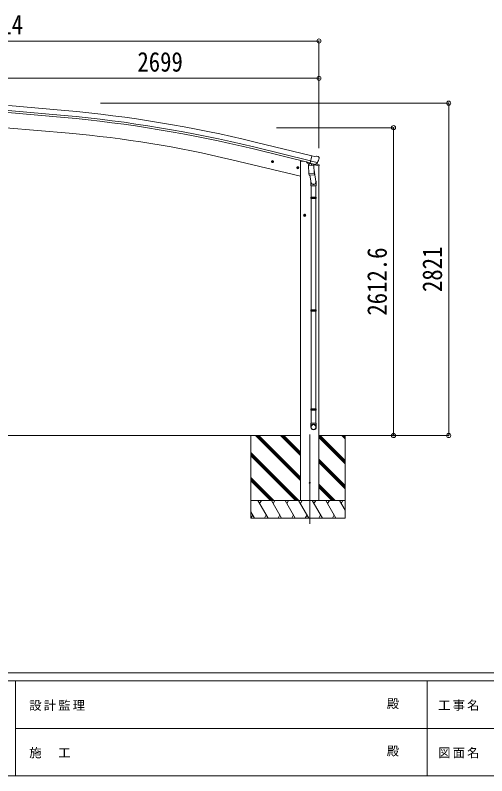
# Model space of a CAD drawing. Units: millimetres at full size. Extents: x -9783 to 33754, y -10064 to 6752.
# Drawn here: x -3971 to 36, y -6828 to -373 of the extents above; entities that cross this region are included whole.
import ezdxf
from ezdxf.enums import TextEntityAlignment as Align

# ---------------------------------------------------------------- set-up
doc = ezdxf.new("R2010")
doc.units = ezdxf.units.MM
doc.header["$LTSCALE"] = 35
doc.header["$PDMODE"] = 32
doc.header["$PDSIZE"] = 35
for name, color, linetype, lineweight in [('0-0_0', 7, 'Continuous', 9), ('0-1_本体', 4, 'Continuous', 9), ('0-2_部品', 7, 'Continuous', 9), ('0-8_PARTS2', 2, 'Continuous', 9), ('0-A_寸法', 6, 'Continuous', 9), ('F-0_240', 7, 'Continuous', 9)]:
    doc.layers.add(name, color=color, linetype=linetype, lineweight=lineweight)
doc.styles.add('ＭＳ ゴシック', font='')
doc.styles.get('ＭＳ ゴシック').set_extended_font_data('MS Gothic')

msp = doc.modelspace()

# ---------------------------------------------------------------- linework, layer by layer
at = {"layer": '0-0_0', "color": 6}
for p, q in [((-287.27, -3940.49), (-287.27, -1119.49)), ((-756.28, -1327.89), (-756.28, -3940.49))]:
    msp.add_line(p, q, dxfattribs=at)
at = {"layer": '0-0_0'}
for p, q in [((-6648.86, -3940.49), (-1545.61, -3940.49)), ((-1967.86, -3940.49), (-1967.86, -4640.49)), ((-1545.61, -4322.76), (-1927.88, -3940.49)), ((-1545.61, -4308.61), (-1913.73, -3940.49)), ((-1545.61, -4294.47), (-1899.59, -3940.49)), ((-1545.61, -4110.63), (-1715.74, -3940.49)), ((-1545.61, -4096.48), (-1701.6, -3940.49)), ((-1545.61, -4082.34), (-1687.46, -3940.49)), ((-793.78, -3940.49), (-1390.11, -3940.49)), ((-1167.86, -4165.86), (-1390.11, -3943.62)), ((-1167.86, -4180.01), (-1390.11, -3957.76)), ((-1167.86, -4151.72), (-1379.09, -3940.49)), ((-1167.86, -3967.88), (-1195.24, -3940.49)), ((-1167.86, -3953.73), (-1181.1, -3940.49)), ((-1167.86, -3940.49), (-1167.86, -4640.49)), ((-1561.72, -4490.49), (-1967.86, -4084.36)), ((-1575.86, -4490.49), (-1967.86, -4098.5)), ((-1590.01, -4490.49), (-1967.86, -4112.64)), ((-1167.86, -4363.85), (-1390.11, -4141.61)), ((-1167.86, -4378), (-1390.11, -4155.75)), ((-1167.86, -4392.14), (-1390.11, -4169.89)), ((-1773.85, -4490.49), (-1967.86, -4296.49)), ((-1788, -4490.49), (-1967.86, -4310.63)), ((-1802.14, -4490.49), (-1967.86, -4324.77)), ((-1253.35, -4490.49), (-1390.11, -4353.74)), ((-1267.5, -4490.49), (-1390.11, -4367.88)), ((-1281.64, -4490.49), (-1390.11, -4382.02)), ((-1967.86, -4490.49), (-1167.86, -4490.49)), ((-1822.48, -4640.49), (-1909.08, -4490.49)), ((-1894.08, -4516.48), (-1879.08, -4490.49)), ((-1707.01, -4640.49), (-1793.61, -4490.49)), ((-1763.61, -4490.49), (-1778.61, -4516.48)), ((-1591.54, -4640.49), (-1678.14, -4490.49)), ((-1663.14, -4516.48), (-1648.14, -4490.49)), ((-1476.07, -4640.49), (-1562.67, -4490.49)), ((-1547.67, -4516.48), (-1532.67, -4490.49)), ((-1360.6, -4640.49), (-1447.2, -4490.49)), ((-1432.2, -4516.48), (-1417.2, -4490.49)), ((-1245.13, -4640.49), (-1331.73, -4490.49)), ((-1316.73, -4516.48), (-1301.73, -4490.49)), ((-1167.86, -4574.33), (-1216.26, -4490.49)), ((-1201.26, -4516.48), (-1186.26, -4490.49)), ((-1952.95, -4614.52), (-1967.95, -4640.49)), ((-1937.95, -4640.49), (-1967.86, -4588.68)), ((-1167.86, -4640.49), (-1967.86, -4640.49)), ((-1837.48, -4614.52), (-1852.48, -4640.49)), ((-1722.01, -4614.52), (-1737.01, -4640.49)), ((-1606.54, -4614.52), (-1621.54, -4640.49)), ((-1491.07, -4614.51), (-1506.07, -4640.49)), ((-1375.6, -4614.51), (-1390.6, -4640.49)), ((-1260.13, -4614.52), (-1275.13, -4640.49))]:
    msp.add_line(p, q, dxfattribs=at)
at = {"layer": '0-1_本体'}
for p, q in [((-4027.1, -1138.09), (-3549.59, -1181.29)), ((-4032.33, -1197.86), (-3554.99, -1241.05)), ((-4030.86, -1181.09), (-3553.48, -1224.28)), ((-3512.78, -1374.92), (-4050.73, -1327.85)), ((-1450.26, -1566.91), (-1933.14, -1449.42)), ((-1464.27, -1625.25), (-1947.33, -1507.76)), ((-1460.34, -1608.87), (-1943.35, -1491.4)), ((-1545.74, -1740.49), (-2131.41, -1599.89)), ((-1545.74, -1610.49), (-1545.74, -4490.49)), ((-1390.24, -1650.2), (-1390.24, -4490.49)), ((-1517.74, -2066.24), (-1511.24, -2062.49)), ((-1511.24, -2079.99), (-1511.24, -2059.99)), ((-1511.24, -2062.49), (-1504.74, -2066.24)), ((-1521.24, -2069.99), (-1501.24, -2069.99)), ((-1504.74, -2073.75), (-1511.24, -2077.5)), ((-1504.74, -2066.24), (-1504.74, -2073.75))]:
    msp.add_line(p, q, dxfattribs=at)
for points in [[(-1545.74, -1610.49), (-1525.74, -1610.49), (-1492.23, -1618.54)], [(-1511.24, -2077.5), (-1517.74, -2073.75), (-1517.74, -2066.24)]]:
    msp.add_lwpolyline(points, dxfattribs=at)
for radius in [8.5, 7.7, 6.5]:
    msp.add_circle((-1511.24, -2069.99), radius, dxfattribs=at)
for centre, radius, start, end in [((-4545.71, -12191.3), 11011.82, 76.33027, 84.83026), ((-4545.71, -12191.3), 11054.98, 76.33027, 84.83134), ((-4545.71, -12191.3), 10994.98, 76.33027, 84.83026), ((-4335.77, -10781.7), 9442.71, 76.5, 84.99999)]:
    msp.add_arc(centre, radius, start, end, dxfattribs=at)
at = {"layer": '0-2_部品'}
for p, q in [((-1774.34, -1618.24), (-1793.79, -1613.57)), ((-1791.37, -1614.15), (-1786.2, -1608.71)), ((-1786.4, -1625.63), (-1781.73, -1606.18)), ((-1786.2, -1608.71), (-1778.9, -1610.46)), ((-1778.9, -1610.46), (-1776.77, -1617.66)), ((-1402.73, -1624.35), (-1460.24, -1610.54)), ((-1423.73, -1572.73), (-1449.66, -1566.5)), ((-1423.73, -1572.73), (-1410.47, -1570.03)), ((-1395.99, -1573.22), (-1409.17, -1570.05)), ((-1392.9, -1575.47), (-1389.04, -1581.76)), ((-1388.68, -1584.04), (-1388.95, -1585.19)), ((-1789.24, -1621.35), (-1791.37, -1614.15)), ((-1560.42, -1669.6), (-1579.87, -1664.93)), ((-1577.45, -1665.51), (-1572.28, -1660.07)), ((-1575.31, -1672.71), (-1577.45, -1665.51)), ((-1572.48, -1676.99), (-1567.81, -1657.54)), ((-1572.28, -1660.07), (-1564.98, -1661.82)), ((-1564.98, -1661.82), (-1562.85, -1669.01)), ((-1492.1, -1620.02), (-1492.1, -1623.33)), ((-1469.38, -1632.73), (-1488.27, -1628.2)), ((-1479.81, -1649.91), (-1434.12, -1646.71)), ((-1475.13, -1716.74), (-1479.81, -1649.91)), ((-1465.39, -1628.14), (-1478.7, -1643.45)), ((-1478.7, -1643.45), (-1478.26, -1649.8)), ((-1464.45, -1628.07), (-1465.39, -1628.14)), ((-1461.36, -1630.54), (-1462.89, -1630.18)), ((-1424.66, -1639.35), (-1461.36, -1630.54)), ((-1455.41, -1632.37), (-1454.39, -1646.97)), ((-1427.2, -1641.36), (-1453.01, -1647.8)), ((-1435.89, -1643.53), (-1435.66, -1646.82)), ((-1434.12, -1646.71), (-1429.44, -1713.55)), ((-1387.55, -1652.38), (-1430.25, -1642.12)), ((-1422.29, -1639.83), (-1429.81, -1638.02)), ((-1426.5, -1639.58), (-1426.44, -1640.32)), ((-1423.13, -1639.72), (-1424.66, -1639.35)), ((-1419.58, -1639.26), (-1403.21, -1624.77)), ((-1416.06, -1636.28), (-1389.85, -1642.57)), ((-1387.55, -1645.49), (-1387.55, -1652.38)), ((-1475.13, -1716.74), (-1429.44, -1713.55)), ((-1475.12, -1716.74), (-1474.23, -1729.44)), ((-1430.43, -1728.15), (-1472.13, -1731.07)), ((-1466.7, -1730.69), (-1455.97, -1794.27)), ((-1431.18, -1688.78), (-1415.26, -1784.95)), ((-1428.59, -1726.01), (-1429.46, -1713.55)), ((-1428.98, -1727.37), (-1428.98, -1727.37)), ((-1459.11, -1787.46), (-1459.11, -1822.11)), ((-1413.11, -1822.11), (-1413.11, -1787.76)), ((-1459.11, -1822.11), (-1413.11, -1822.11)), ((-1457.11, -1822.11), (-1457.11, -1916.11)), ((-1415.11, -1822.11), (-1415.11, -1916.11)), ((-1459.11, -1918.11), (-1458.11, -1916.11)), ((-1459.11, -1918.11), (-1413.11, -1918.11)), ((-1459.11, -1918.11), (-1459.11, -1926.11)), ((-1459.11, -1926.11), (-1413.11, -1926.11)), ((-1459.11, -1926.11), (-1458.11, -1928.11)), ((-1458.11, -1916.11), (-1414.11, -1916.11)), ((-1458.11, -1928.11), (-1414.11, -1928.11)), ((-1457.11, -1928.11), (-1457.11, -2872.3)), ((-1415.11, -1928.11), (-1415.11, -2872.3)), ((-1413.11, -1918.11), (-1414.11, -1916.11)), ((-1518.11, -2068.42), (-1511.61, -2064.67)), ((-1511.61, -2082.18), (-1511.61, -2062.18)), ((-1511.61, -2064.67), (-1505.11, -2068.42)), ((-1521.61, -2072.18), (-1501.61, -2072.18)), ((-1505.11, -2075.93), (-1511.61, -2079.68)), ((-1505.11, -2068.42), (-1505.11, -2075.93)), ((-1459.11, -2874.3), (-1458.11, -2872.3)), ((-1459.11, -2874.3), (-1413.11, -2874.3)), ((-1459.11, -2874.3), (-1459.11, -2882.3)), ((-1459.11, -2882.3), (-1413.11, -2882.3)), ((-1459.11, -2882.3), (-1458.11, -2884.3)), ((-1458.11, -2872.3), (-1414.11, -2872.3)), ((-1458.11, -2884.3), (-1414.11, -2884.3)), ((-1457.11, -2884.3), (-1457.11, -3712.49)), ((-1415.11, -2884.3), (-1415.11, -3712.49)), ((-1413.11, -2874.3), (-1414.11, -2872.3)), ((-1459.11, -3714.49), (-1458.11, -3712.49)), ((-1459.11, -3714.49), (-1413.11, -3714.49)), ((-1459.11, -3714.49), (-1459.11, -3722.49)), ((-1459.11, -3722.49), (-1413.11, -3722.49)), ((-1459.11, -3722.49), (-1458.11, -3724.49)), ((-1458.11, -3712.49), (-1414.11, -3712.49)), ((-1458.11, -3724.49), (-1414.11, -3724.49)), ((-1457.11, -3724.49), (-1457.11, -3834.49)), ((-1415.11, -3724.49), (-1415.11, -3834.49)), ((-1413.11, -3714.49), (-1414.11, -3712.49)), ((-1459.11, -3868.63), (-1459.11, -3834.49)), ((-1459.11, -3834.49), (-1413.11, -3834.49)), ((-1413.11, -3868.63), (-1413.11, -3834.49))]:
    msp.add_line(p, q, dxfattribs=at)
for points in [[(-1455.09, -1631.95), (-1464.82, -1629.62), (-1449.66, -1566.5)], [(-1776.77, -1617.66), (-1781.94, -1623.1), (-1789.24, -1621.35)], [(-1562.85, -1669.01), (-1568.02, -1674.46), (-1575.31, -1672.71)], [(-1455.09, -1631.95), (-1454.86, -1632.1), (-1430.09, -1638.05), (-1429.81, -1638.02)], [(-1402.46, -1623.77), (-1403.05, -1624.62), (-1403.21, -1624.77)], [(-1413.11, -1918.11), (-1413.11, -1926.11), (-1414.11, -1928.11)], [(-1511.61, -2079.68), (-1518.11, -2075.93), (-1518.11, -2068.42)], [(-1413.11, -2874.3), (-1413.11, -2882.3), (-1414.11, -2884.3)], [(-1413.11, -3714.49), (-1413.11, -3722.49), (-1414.11, -3724.49)]]:
    msp.add_lwpolyline(points, dxfattribs=at)
for centre, radius in [((-1784.07, -1615.9), 8.5), ((-1784.07, -1615.9), 7.7), ((-1784.07, -1615.9), 6.5), ((-1570.15, -1667.26), 8.5), ((-1570.15, -1667.26), 7.7), ((-1570.15, -1667.26), 6.5), ((-1511.61, -2072.18), 8.5), ((-1511.61, -2072.18), 7.7), ((-1511.61, -2072.18), 6.5)]:
    msp.add_circle(centre, radius, dxfattribs=at)
at = {"layer": '0-2_部品', "color": 4}
msp.add_circle((-1467.99, -4340.49), 4.5, dxfattribs=at)
at = {"layer": '0-2_部品'}
for centre, radius, start, end in [((-1409.87, -1572.97), 3, 76.5, 101.5), ((-1585.76, -1537.94), 202.4, 334.90875, 346.5), ((-1397.16, -1578.08), 5, 31.5, 76.5), ((-1487.1, -1623.33), 5, 180, 256.5), ((-1462.77, -1629.69), 0.5, 221.23754, 256.5), ((-1456.01, -1632.45), 0.604, 7.79405, 79.40158), ((-1453.37, -1646.83), 1.03, 188.03431, 289.96103), ((-1427.44, -1640.39), 1, 284, 4), ((-1426, -1639.55), 0.5, 76.5, 184), ((-1423.01, -1639.24), 0.5, 256.5, 291.76246), ((-1390.55, -1645.49), 3, 0, 76.5), ((-1472.27, -1729.07), 2, 190.53157, 274), ((-1430.57, -1726.16), 2, 274, 322.59038), ((-1430.53, -1726.19), 1.95, 322.52234, 4.95983), ((-1443.11, -1787.76), 30, 0, 2.54858)]:
    msp.add_arc(centre, radius, start, end, dxfattribs=at)
for centre, major_axis, ratio, start_param, end_param in [((-1391.6, -1583.33), (1.57, -2.57), 0.99628, 0.7835347, 1.5707963), ((-1421.6, -1636.9), (0.73, -2.92), 0.997631, 5.8041905, 5.8929484), ((-1421.63, -1636.78), (-2.63, 3.16), 0.650902, 2.1145521, 2.1873627), ((-1421.57, -1637), (0.73, -2.92), 0.997631, 5.965759, 6.7621801), ((-1436.11, -1787.46), (-23, 0), 0.996195, 6.0000678, 10.0103449), ((-1436.11, -1787.46), (-21, 0), 0.996195, 0.3319459, 3.3482706), ((-1436.11, -3866.89), (23, 0), 0.996195, 6.2831853, 9.424778), ((-1436.11, -3868.63), (23, 0), 0.996195, 6.2831853, 9.424778), ((-1436.11, -3868.63), (0, -23.43), 0.981806, 4.712389, 7.8539816)]:
    msp.add_ellipse(centre, major_axis=major_axis, ratio=ratio, start_param=start_param, end_param=end_param, dxfattribs=at)
msp.add_ellipse((-1436.11, -3868.63), major_axis=(-21, 0), ratio=0.996195, dxfattribs=at)
at = {"layer": '0-8_PARTS2'}
msp.add_line((-1467.99, -3931.29), (-1467.99, -4690.49), dxfattribs=at)
at = {"layer": '0-A_寸法'}
for p, q in [((-6804.23, -592.14), (-1390.24, -592.14)), ((-1390.24, -592.14), (-1390.24, -908.76)), ((-4089.23, -908.76), (-1390.24, -908.76)), ((-1390.24, -908.76), (-1390.24, -1500.14)), ((-287.27, -1119.49), (-3245.05, -1119.49)), ((-756.28, -1327.89), (-1749.99, -1327.89)), ((-756.28, -3940.49), (-1085.11, -3940.49)), ((-287.27, -3940.49), (-756.28, -3940.49))]:
    msp.add_line(p, q, dxfattribs=at)
for p in [(-1390.24, -592.14), (-1390.24, -908.76), (-287.27, -1119.49), (-756.28, -1327.89), (-756.28, -3940.49), (-287.27, -3940.49)]:
    msp.add_point(p, dxfattribs=at)
at = {"layer": 'F-0_240', "color": 5}
for p, q in [((-9783.03, -5953.1), (9396.97, -5953.1)), ((-9783.03, -6023.1), (6285.75, -6023.1)), ((-3969.25, -6023.1), (-3969.25, -6828.1)), ((-469.25, -6023.1), (-469.25, -6828.1)), ((-3969.25, -6425.6), (3205.75, -6425.6)), ((-9783.03, -6828.1), (9396.97, -6828.1))]:
    msp.add_line(p, q, dxfattribs=at)

# ---------------------------------------------------------------- texts
at = {"layer": '0-A_寸法', "color": 7, "style": 'ＭＳ ゴシック', "width": 0.85}
for s, p in [('5414', (-4289.73, -585.14)), ('2699', (-2932.23, -901.76))]:
    msp.add_text(s, height=166.8, dxfattribs=at).set_placement(p, align=Align.BOTTOM_LEFT)
for s, p in [('2612.6', (-763.28, -2922.94)), ('2821', (-294.27, -2722.49))]:
    msp.add_text(s, height=166.8, rotation=90, dxfattribs=at).set_placement(p, align=Align.BOTTOM_LEFT)
at = {"layer": 'F-0_240', "style": 'ＭＳ ゴシック'}
for p in [(-814.24, -6276.85), (-814.24, -6679.35)]:
    msp.add_text('殿', height=76.98, dxfattribs=at).set_placement(p, align=Align.BOTTOM_LEFT)
at = {"layer": 'F-0_240', "char_height": 76.98, "attachment_point": 7, "style": 'ＭＳ ゴシック'}
for s, insert in [('\\T1.17;設計監理', (-3851.04, -6276.85)), ('\\T1.17;工事名', (-376.96, -6276.85)), ('\\T1.17;施\u3000工', (-3851.04, -6679.35)), ('\\T1.17;図面名', (-376.96, -6679.35))]:
    msp.add_mtext(s, dxfattribs=dict(at, insert=insert))

doc.saveas('drawing.dxf')
